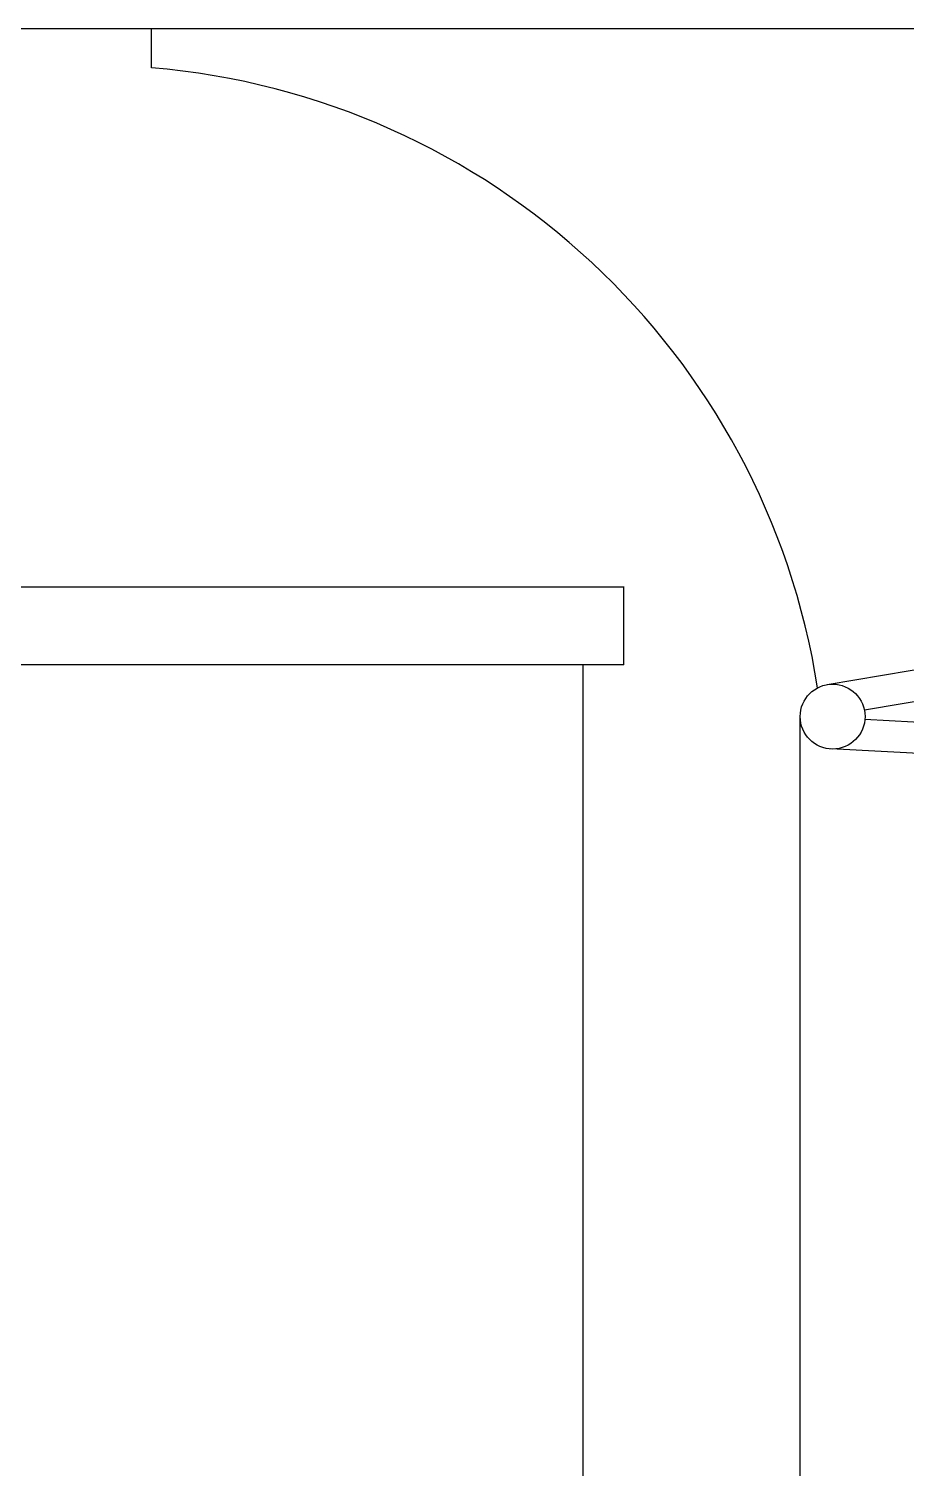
# Model space of a CAD drawing. Extents: x 53504 to 217282, y 25397 to 142583.
# Drawn here: x 141288 to 141626, y 132956 to 133511 of the extents above; entities that cross this region are included whole.
import ezdxf

# ---------------------------------------------------------------- set-up
doc = ezdxf.new("R2010")
doc.units = 0
doc.header["$LTSCALE"] = 250
doc.layers.get('0').update_dxf_attribs({"linetype": 'CONTINUOUS'})
doc.layers.add('A0CO1', color=1, linetype='CONTINUOUS')
doc.layers.add('S0CO2', color=2, linetype='CONTINUOUS')

# ---------------------------------------------------------------- blocks, each defined once
blk = doc.blocks.new('ROR')
at = {"color": 0, "linetype": 'ByBlock'}
for p, q in [((71.2505, 1750), (414.8413, 1750)), ((414.8413, 1750), (442, 1750)), ((442, 1720.0004), (442, 1750.1)), ((414.8413, 1720), (71.2505, 1720)), ((442, 1720), (414.8413, 1720)), ((426.4417, -425), (426.4417, 1720))]:
    blk.add_line(p, q, dxfattribs=at)
blk = doc.blocks.new('DYSE')
at = {"color": 0, "linetype": 'ByBlock'}
for p, q in [((-419.6, 1049.82), (340.79, 1179.64)), ((-405.27, 1040.09), (321.76, 1164.22)), ((-430, -1037.5), (-430, 1037.5)), ((-129.38, 1021.98), (-405.05, 1036.35)), ((-130, 1010), (-418.15, 1025.02))]:
    blk.add_line(p, q, dxfattribs=at)
blk.add_circle((-417.5, 1037.5), 12.5, dxfattribs=at)

msp = doc.modelspace()

# ---------------------------------------------------------------- linework, layer by layer
at = {"layer": 'S0CO2', "color": 0}
msp.add_line((143075.287, 133510.943), (140075.287, 133510.943), dxfattribs=at)
msp.add_lwpolyline([(141592.008, 133257.057, 0.3458431), (141335.287, 133495.943), (141335.287, 133510.943)], format="xyb", dxfattribs=at)

# ---------------------------------------------------------------- block references
at = {"layer": 'A0CO1', "color": 0}
for name, p in [('ROR', (141075.287, 131545.943)), ('DYSE', (142015.287, 132208.473))]:
    msp.add_blockref(name, p, dxfattribs=at)

doc.saveas('drawing.dxf')
